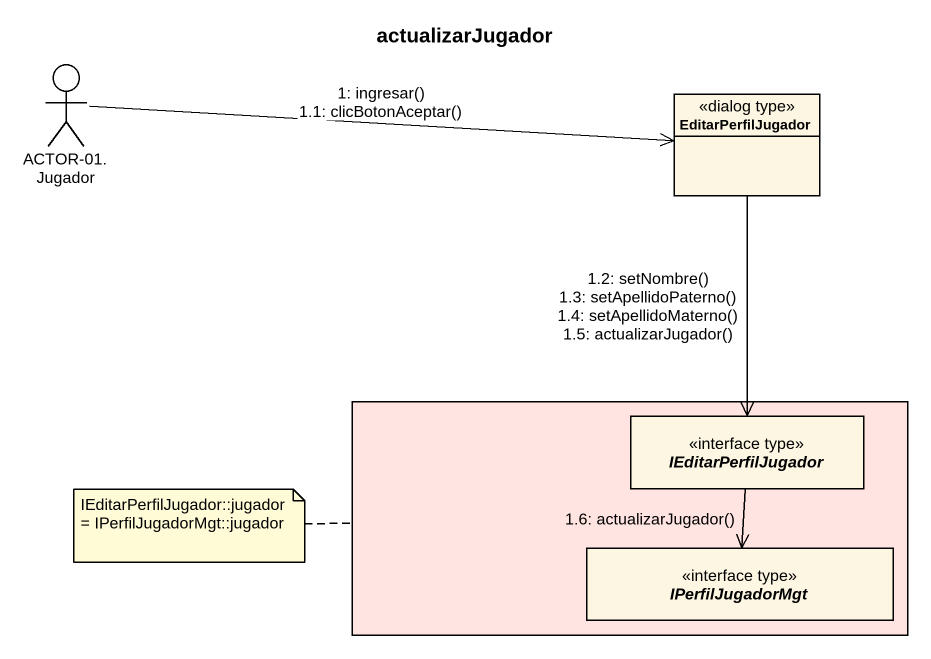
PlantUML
@startuml
title actualizarJugador
allowmixing
hide circle
hide empty members
actor "ACTOR-01. Jugador" as ACTOR_01_Jugador
class EditarPerfilJugador <<dialog type>>
rectangle " " as rectangle1 #FFE4E1 {
  interface IEditarPerfilJugador <<interface type>>
  interface IPerfilJugadorMgt <<interface type>>
}
ACTOR_01_Jugador -right-> EditarPerfilJugador : 1: ingresar()\n1.1: clicBotonAceptar()
EditarPerfilJugador --> IEditarPerfilJugador : 1.2: setNombre()\n1.3: setApellidoPaterno()\n1.4: setApellidoMaterno()\n1.5: actualizarJugador()
IEditarPerfilJugador --> IPerfilJugadorMgt : 1.6: actualizarJugador()
note left of rectangle1 : IEditarPerfilJugador::jugador = IPerfilJugadorMgt::jugador
@enduml
